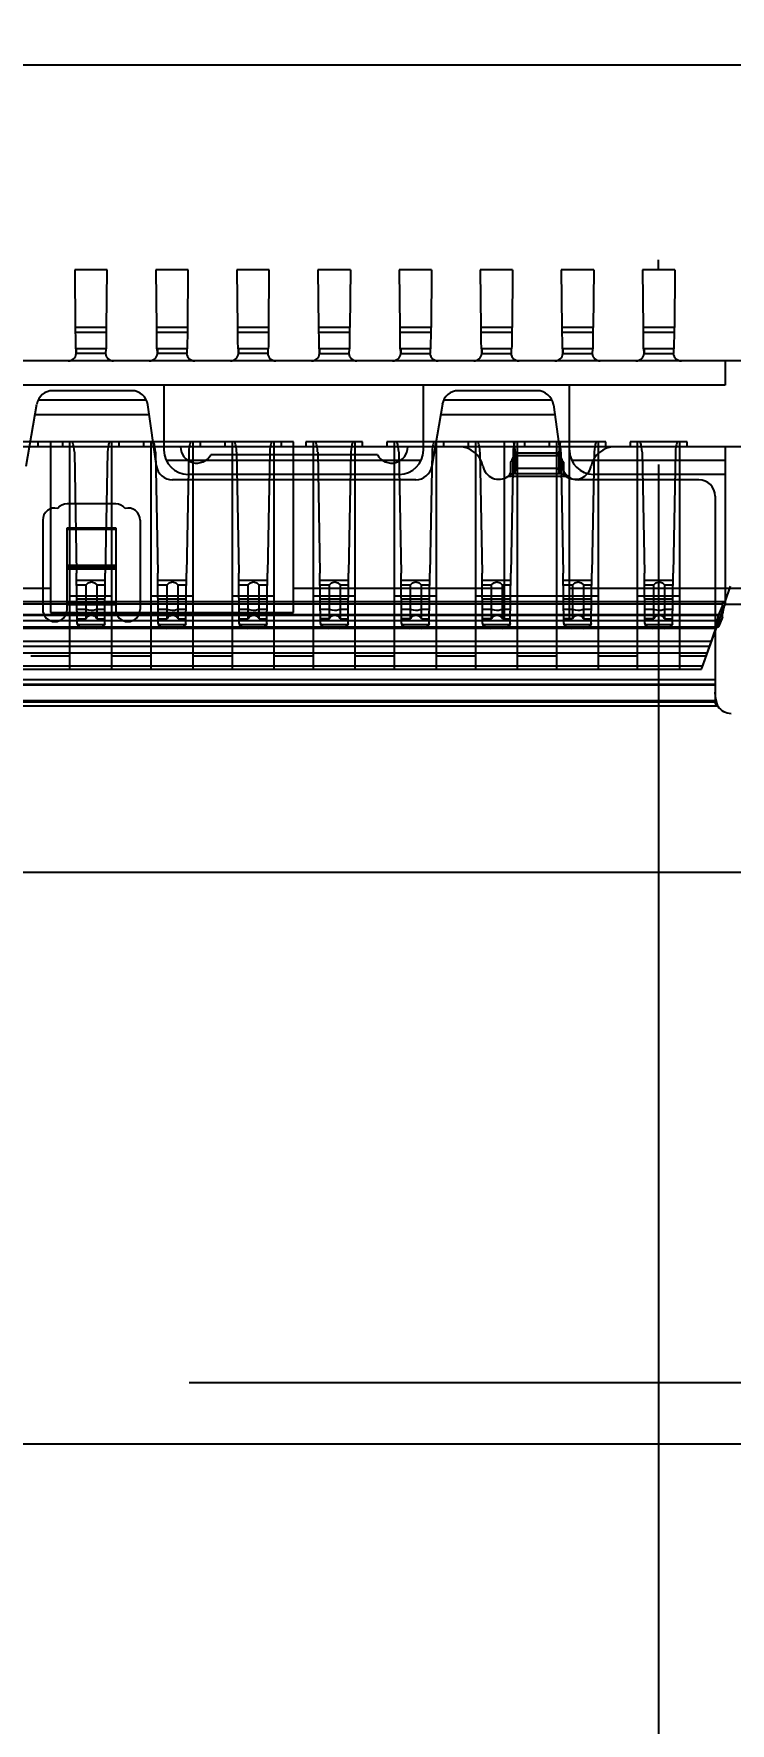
# Model space of a CAD drawing. Header units: millimetres. Extents: x 0 to 841, y 0 to 594.
# Drawn here: x 688.49 to 692.78, y 256.38 to 266.79 of the extents above; entities that cross this region are included whole.
import ezdxf
from ezdxf.enums import TextEntityAlignment as Align

# ---------------------------------------------------------------- set-up
doc = ezdxf.new("R2010")
doc.units = ezdxf.units.MM
doc.header["$LTSCALE"] = 46.255
doc.linetypes.add('DASHED', pattern=[0.2, 0.1, -0.1])
doc.layers.get('0').update_dxf_attribs({"linetype": 'CONTINUOUS'})
doc.layers.add('8_QUILTS', color=7, linetype='CONTINUOUS')
doc.styles.get("Standard").update_dxf_attribs({"font": 'txt', "width": 0.8})
doc.dimstyles.new('DIMSTYLE_1', dxfattribs={"dimtxt": 2.5, "dimasz": 3, "dimexe": 1.5, "dimexo": 1.2, "dimtad": 1, "dimdsep": 46, "dimtxsty": 'STANDARD', "dimblk": '_FILLED', "dimblk1": '_FILLED', "dimblk2": '_FILLED', "dimcen": 0.09, "dimazin": 2, "dimtp": 0.01, "dimtm": 0.01, "dimtfac": 1, "dimtofl": 0, "dimtmove": 0, "dimatfit": 3, "dimldrblk": '_FILLED', "dimfxl": 1, "dimtolj": 1, "dimarcsym": 0})
doc.dimstyles.new('DIMSTYLE_2', dxfattribs={"dimtxt": 2.5, "dimasz": 3, "dimexe": 1.5, "dimexo": 1.2, "dimtad": 1, "dimdsep": 46, "dimtxsty": 'STANDARD', "dimblk": '_FILLED', "dimblk1": '_FILLED', "dimblk2": '_FILLED', "dimcen": 0.09, "dimazin": 2, "dimtol": 1, "dimtp": 1, "dimtm": 1, "dimtfac": 1, "dimtofl": 0, "dimtmove": 0, "dimatfit": 3, "dimldrblk": '_FILLED', "dimfxl": 1, "dimtolj": 1, "dimarcsym": 0})

# ---------------------------------------------------------------- blocks, each defined once
blk = doc.blocks.new('_FILLED')
at = {"color": 0, "linetype": 'BYBLOCK'}
blk.add_solid([(0, 0), (-1, 0.1667), (-1, -0.1667)], dxfattribs=at)
blk = doc.blocks.new('*D0')
at = {"color": 7, "linetype": 'CONTINUOUS'}
for p, q in [((692.338, 264.14), (692.338, 237.283)), ((637.912, 256.903), (637.912, 237.283)), ((637.912, 238.783), (665.125, 238.783)), ((692.338, 238.783), (665.125, 238.783))]:
    blk.add_line(p, q, dxfattribs=at)
at = {"color": 7, "linetype": 'CONTINUOUS', "xscale": 3, "yscale": 3, "zscale": 3, "rotation": 180}
blk.add_blockref('_FILLED', (637.912, 238.783), dxfattribs=at)
at = {"color": 7, "linetype": 'CONTINUOUS', "xscale": 3, "yscale": 3, "zscale": 3}
blk.add_blockref('_FILLED', (692.338, 238.783), dxfattribs=at)
at = {"color": 7, "linetype": 'CONTINUOUS', "insert": (665.125, 241.908), "char_height": 2.5, "width": 14, "attachment_point": 2, "line_spacing_factor": 0.9}
blk.add_mtext('(54.43)', dxfattribs=at)
blk = doc.blocks.new('*D1')
at = {"color": 7, "linetype": 'CONTINUOUS'}
for p, q in [((782.878, 268.278), (782.878, 237.283)), ((692.338, 264.14), (692.338, 237.283)), ((692.338, 238.783), (737.608, 238.783)), ((782.878, 238.783), (737.608, 238.783))]:
    blk.add_line(p, q, dxfattribs=at)
at = {"color": 7, "linetype": 'CONTINUOUS', "xscale": 3, "yscale": 3, "zscale": 3, "rotation": 180}
blk.add_blockref('_FILLED', (692.338, 238.783), dxfattribs=at)
at = {"color": 7, "linetype": 'CONTINUOUS', "xscale": 3, "yscale": 3, "zscale": 3}
blk.add_blockref('_FILLED', (782.878, 238.783), dxfattribs=at)
at = {"color": 7, "linetype": 'CONTINUOUS', "width": 0.8}
for s, p in [('90.54', (735.665, 239.408)), ('1', (743.551, 239.408))]:
    blk.add_text(s, height=2.5, dxfattribs=at).set_placement(p, align=Align.CENTER)
blk = doc.blocks.new('*D31')
at = {"color": 7, "linetype": 'CONTINUOUS'}
for p, q in [((792.156, 269.478), (792.156, 274.478)), ((792.156, 274.478), (792.156, 266.178)), ((784.078, 269.478), (793.656, 269.478)), ((792.156, 248.563), (792.156, 266.178)), ((693.803, 262.878), (793.656, 262.878)), ((792.156, 262.878), (792.156, 248.563))]:
    blk.add_line(p, q, dxfattribs=at)
at = {"color": 7, "linetype": 'CONTINUOUS', "xscale": 3, "yscale": 3, "zscale": 3}
for p, rotation in [((792.156, 269.478), 270), ((792.156, 262.878), 90)]:
    blk.add_blockref('_FILLED', p, dxfattribs=dict(at, rotation=rotation))
at = {"color": 7, "linetype": 'CONTINUOUS', "width": 0.8}
for s, p in [('1', (791.531, 258.45)), ('6.6', (791.531, 254.563))]:
    blk.add_text(s, height=2.5, rotation=90, dxfattribs=at).set_placement(p, align=Align.RIGHT)

msp = doc.modelspace()

# ---------------------------------------------------------------- linework, layer by layer
at = {"color": 7, "linetype": 'CONTINUOUS'}
for p, q in [((668.038, 266.603), (697.138, 266.603)), ((692.338, 265.34), (692.338, 265.4)), ((522.928, 258.103), (752.878, 258.103))]:
    msp.add_line(p, q, dxfattribs=at)
at = {"color": 7, "linetype": 'DASHED'}
msp.add_line((522.926, 258.48), (752.876, 258.48), dxfattribs=at)
at = {"layer": '8_QUILTS', "color": 7, "linetype": 'CONTINUOUS'}
for p, q in [((688.938, 265.34), (688.738, 265.34)), ((688.738, 265.34), (688.742, 264.983)), ((688.935, 264.983), (688.938, 265.34)), ((689.438, 265.34), (689.238, 265.34)), ((689.238, 265.34), (689.242, 264.983)), ((689.435, 264.983), (689.438, 265.34)), ((689.938, 265.34), (689.738, 265.34)), ((689.738, 265.34), (689.742, 264.983)), ((689.935, 264.983), (689.938, 265.34)), ((690.438, 265.34), (690.238, 265.34)), ((690.238, 265.34), (690.242, 264.983)), ((690.438, 265.34), (690.435, 264.983)), ((690.938, 265.34), (690.738, 265.34)), ((690.738, 265.34), (690.742, 264.983)), ((690.938, 265.34), (690.935, 264.983)), ((691.438, 265.34), (691.238, 265.34)), ((691.238, 265.34), (691.242, 264.983)), ((691.438, 265.34), (691.435, 264.983)), ((691.938, 265.34), (691.738, 265.34)), ((691.738, 265.34), (691.742, 264.983)), ((691.938, 265.34), (691.935, 264.983)), ((692.438, 265.34), (692.238, 265.34)), ((692.238, 265.34), (692.242, 264.983)), ((692.438, 265.34), (692.435, 264.983)), ((688.935, 264.983), (688.742, 264.983)), ((688.935, 264.953), (688.742, 264.953)), ((689.435, 264.983), (689.242, 264.983)), ((689.435, 264.953), (689.242, 264.953)), ((689.935, 264.983), (689.742, 264.983)), ((689.935, 264.953), (689.742, 264.953)), ((690.435, 264.983), (690.242, 264.983)), ((690.435, 264.953), (690.242, 264.953)), ((690.935, 264.983), (690.742, 264.983)), ((690.935, 264.953), (690.742, 264.953)), ((691.435, 264.983), (691.242, 264.983)), ((691.435, 264.953), (691.242, 264.953)), ((691.935, 264.983), (691.742, 264.983)), ((691.935, 264.953), (691.742, 264.953)), ((692.435, 264.983), (692.242, 264.983)), ((692.435, 264.953), (692.242, 264.953)), ((688.934, 264.853), (688.743, 264.853)), ((688.748, 264.824), (688.748, 264.826)), ((688.928, 264.824), (688.748, 264.823)), ((689.434, 264.853), (689.243, 264.853)), ((689.248, 264.824), (689.248, 264.826)), ((689.428, 264.824), (689.248, 264.823)), ((689.934, 264.853), (689.743, 264.853)), ((689.748, 264.824), (689.748, 264.826)), ((689.928, 264.824), (689.748, 264.823)), ((690.434, 264.853), (690.243, 264.853)), ((690.248, 264.824), (690.248, 264.826)), ((690.248, 264.823), (690.428, 264.824)), ((690.934, 264.853), (690.743, 264.853)), ((690.748, 264.824), (690.748, 264.826)), ((690.748, 264.823), (690.928, 264.824)), ((691.434, 264.853), (691.243, 264.853)), ((691.248, 264.824), (691.248, 264.826)), ((691.248, 264.823), (691.428, 264.824)), ((691.934, 264.853), (691.743, 264.853)), ((691.748, 264.824), (691.748, 264.826)), ((691.748, 264.823), (691.928, 264.824)), ((692.434, 264.853), (692.243, 264.853)), ((692.248, 264.824), (692.248, 264.826)), ((692.248, 264.823), (692.428, 264.824)), ((693.758, 264.778), (671.418, 264.778)), ((692.748, 264.778), (692.748, 264.628)), ((692.748, 264.628), (672.428, 264.628)), ((689.288, 264.628), (689.288, 264.228)), ((690.888, 264.228), (690.888, 264.628)), ((691.788, 263.178), (691.788, 264.628)), ((688.439, 264.128), (688.505, 264.511)), ((689.181, 264.535), (688.512, 264.535)), ((689.09, 264.594), (688.603, 264.594)), ((689.242, 264.131), (689.189, 264.508)), ((691.005, 264.511), (690.939, 264.128)), ((691.681, 264.535), (691.012, 264.535)), ((691.59, 264.594), (691.103, 264.594)), ((691.689, 264.508), (691.742, 264.131)), ((689.198, 264.445), (688.494, 264.445)), ((691.698, 264.445), (690.994, 264.445)), ((694.088, 264.248), (671.088, 264.248)), ((690.088, 264.278), (688.163, 264.278)), ((688.513, 264.248), (688.513, 264.278)), ((688.588, 264.278), (688.588, 263.228)), ((688.663, 264.278), (688.663, 264.248)), ((688.708, 262.878), (688.708, 264.278)), ((688.736, 264.216), (688.75, 263.469)), ((688.941, 264.216), (688.927, 263.469)), ((688.968, 262.878), (688.968, 264.278)), ((689.013, 264.248), (689.013, 264.278)), ((689.163, 264.278), (689.163, 264.248)), ((689.208, 264.278), (689.208, 262.878)), ((689.236, 264.216), (689.25, 263.469)), ((689.441, 264.216), (689.427, 263.469)), ((689.468, 262.878), (689.468, 264.278)), ((689.513, 264.248), (689.513, 264.278)), ((690.604, 264.198), (689.577, 264.198)), ((689.663, 264.278), (689.663, 264.248)), ((689.708, 264.278), (689.708, 262.878)), ((689.736, 264.216), (689.75, 263.469)), ((689.941, 264.216), (689.927, 263.469)), ((689.968, 262.878), (689.968, 264.278)), ((690.013, 264.248), (690.013, 264.278)), ((690.088, 263.228), (690.088, 264.278)), ((690.513, 264.278), (690.163, 264.278)), ((690.163, 264.278), (690.163, 264.248)), ((690.208, 264.278), (690.208, 262.878)), ((690.236, 264.216), (690.25, 263.469)), ((690.441, 264.216), (690.427, 263.469)), ((690.468, 262.878), (690.468, 264.278)), ((690.513, 264.248), (690.513, 264.278)), ((692.013, 264.278), (690.663, 264.278)), ((690.663, 264.278), (690.663, 264.248)), ((690.708, 264.278), (690.708, 262.878)), ((690.736, 264.216), (690.75, 263.469)), ((690.941, 264.216), (690.927, 263.469)), ((690.968, 262.878), (690.968, 264.278)), ((691.013, 264.248), (691.013, 264.278)), ((691.163, 264.278), (691.163, 264.248)), ((691.208, 264.278), (691.208, 262.878)), ((691.236, 264.216), (691.25, 263.469)), ((691.388, 263.178), (691.388, 264.278)), ((691.441, 264.216), (691.427, 263.469)), ((691.453, 264.212), (691.446, 264.278)), ((691.446, 264.278), (691.453, 264.212)), ((691.449, 264.194), (691.728, 264.194)), ((691.449, 264.083), (691.449, 264.194)), ((691.452, 264.213), (691.453, 264.211)), ((691.453, 264.212), (691.723, 264.212)), ((691.453, 264.206), (691.453, 264.212)), ((691.453, 264.212), (691.453, 264.198)), ((691.453, 264.208), (691.453, 264.206)), ((691.453, 264.206), (691.453, 264.194)), ((691.453, 264.198), (691.453, 264.111)), ((691.468, 262.878), (691.468, 264.278)), ((691.513, 264.248), (691.513, 264.278)), ((691.663, 264.278), (691.663, 264.248)), ((691.708, 264.278), (691.708, 262.878)), ((691.73, 264.278), (691.723, 264.212)), ((691.723, 264.212), (691.723, 264.198)), ((691.723, 264.206), (691.724, 264.208)), ((691.723, 264.194), (691.723, 264.206)), ((691.723, 264.198), (691.723, 264.111)), ((691.724, 264.212), (691.73, 264.278)), ((691.724, 264.211), (691.724, 264.213)), ((691.728, 264.194), (691.728, 264.083)), ((691.736, 264.216), (691.75, 263.469)), ((691.941, 264.216), (691.927, 263.469)), ((691.968, 262.878), (691.968, 264.278)), ((692.013, 264.248), (692.013, 264.278)), ((692.513, 264.278), (692.163, 264.278)), ((692.163, 264.278), (692.163, 264.248)), ((692.208, 262.878), (692.208, 264.278)), ((692.236, 264.216), (692.25, 263.469)), ((692.441, 264.216), (692.427, 263.469)), ((692.468, 262.878), (692.468, 264.278)), ((692.513, 264.248), (692.513, 264.278)), ((692.748, 264.248), (692.748, 263.278)), ((689.302, 264.165), (690.874, 264.165)), ((691.425, 264.153), (691.425, 264.068)), ((691.449, 264.083), (691.728, 264.083)), ((691.723, 264.115), (691.453, 264.115)), ((691.751, 264.153), (691.751, 264.068)), ((691.802, 264.165), (692.748, 264.165)), ((690.841, 264.045), (689.341, 264.045)), ((690.738, 264.078), (689.438, 264.078)), ((691.768, 264.065), (691.408, 264.065)), ((692.586, 264.045), (691.841, 264.045)), ((692.748, 264.078), (691.938, 264.078)), ((688.991, 263.896), (688.691, 263.896)), ((692.686, 263.945), (692.686, 262.667)), ((688.541, 263.796), (688.541, 263.246)), ((689.141, 263.796), (689.141, 263.246)), ((688.691, 263.749), (688.991, 263.749)), ((688.691, 263.246), (688.691, 263.749)), ((688.691, 263.74), (688.991, 263.74)), ((688.991, 263.749), (688.991, 263.246)), ((688.691, 263.519), (688.991, 263.519)), ((688.991, 263.511), (688.691, 263.511)), ((688.691, 263.504), (688.991, 263.504)), ((688.991, 263.495), (688.691, 263.495)), ((688.753, 263.16), (688.75, 263.469)), ((688.923, 263.16), (688.927, 263.469)), ((689.253, 263.16), (689.25, 263.469)), ((689.423, 263.16), (689.427, 263.469)), ((689.753, 263.16), (689.75, 263.469)), ((689.923, 263.16), (689.927, 263.469)), ((690.253, 263.16), (690.25, 263.469)), ((690.423, 263.16), (690.427, 263.469)), ((690.753, 263.16), (690.75, 263.469)), ((690.923, 263.16), (690.927, 263.469)), ((691.253, 263.16), (691.25, 263.469)), ((691.423, 263.16), (691.427, 263.469)), ((691.753, 263.16), (691.75, 263.469)), ((691.923, 263.16), (691.927, 263.469)), ((692.253, 263.16), (692.25, 263.469)), ((692.423, 263.16), (692.427, 263.469)), ((687.288, 263.378), (688.588, 263.378)), ((688.75, 263.427), (688.926, 263.427)), ((688.806, 263.395), (688.75, 263.395)), ((688.806, 263.395), (688.806, 263.187)), ((688.926, 263.395), (688.876, 263.395)), ((688.876, 263.187), (688.876, 263.395)), ((689.25, 263.427), (689.426, 263.427)), ((689.306, 263.395), (689.25, 263.395)), ((689.306, 263.395), (689.306, 263.187)), ((689.426, 263.395), (689.376, 263.395)), ((689.376, 263.187), (689.376, 263.395)), ((689.75, 263.427), (689.926, 263.427)), ((689.806, 263.395), (689.75, 263.395)), ((689.806, 263.395), (689.806, 263.187)), ((689.926, 263.395), (689.876, 263.395)), ((689.876, 263.187), (689.876, 263.395)), ((690.088, 263.378), (691.388, 263.378)), ((690.25, 263.427), (690.426, 263.427)), ((690.306, 263.395), (690.25, 263.395)), ((690.306, 263.395), (690.306, 263.187)), ((690.426, 263.395), (690.376, 263.395)), ((690.376, 263.187), (690.376, 263.395)), ((690.75, 263.427), (690.926, 263.427)), ((690.806, 263.395), (690.75, 263.395)), ((690.806, 263.395), (690.806, 263.187)), ((690.926, 263.395), (690.876, 263.395)), ((690.876, 263.187), (690.876, 263.395)), ((691.25, 263.427), (691.426, 263.427)), ((691.306, 263.395), (691.25, 263.395)), ((691.306, 263.395), (691.306, 263.187)), ((691.426, 263.395), (691.376, 263.395)), ((691.376, 263.187), (691.376, 263.395)), ((691.75, 263.427), (691.926, 263.427)), ((691.806, 263.395), (691.75, 263.395)), ((691.788, 263.378), (693.918, 263.378)), ((691.806, 263.395), (691.806, 263.187)), ((691.926, 263.395), (691.876, 263.395)), ((691.876, 263.187), (691.876, 263.395)), ((692.25, 263.427), (692.426, 263.427)), ((692.306, 263.395), (692.25, 263.395)), ((692.306, 263.395), (692.306, 263.187)), ((692.426, 263.395), (692.376, 263.395)), ((692.376, 263.187), (692.376, 263.395)), ((692.779, 263.389), (692.746, 263.292)), ((692.746, 263.292), (672.436, 263.292)), ((672.451, 263.281), (692.731, 263.281)), ((688.991, 263.287), (688.691, 263.287)), ((688.691, 263.277), (688.991, 263.277)), ((688.691, 263.276), (688.991, 263.276)), ((688.968, 263.328), (688.708, 263.328)), ((688.925, 263.31), (688.751, 263.31)), ((689.468, 263.328), (689.208, 263.328)), ((689.425, 263.31), (689.251, 263.31)), ((689.968, 263.328), (689.708, 263.328)), ((689.925, 263.31), (689.751, 263.31)), ((690.468, 263.328), (690.208, 263.328)), ((690.425, 263.31), (690.251, 263.31)), ((690.968, 263.328), (690.708, 263.328)), ((690.925, 263.31), (690.751, 263.31)), ((691.968, 263.328), (691.208, 263.328)), ((691.425, 263.31), (691.251, 263.31)), ((691.925, 263.31), (691.751, 263.31)), ((692.468, 263.328), (692.208, 263.328)), ((692.425, 263.31), (692.251, 263.31)), ((692.603, 262.878), (692.748, 263.278)), ((692.706, 263.208), (692.731, 263.267)), ((692.731, 263.267), (692.731, 263.281)), ((692.731, 263.198), (692.731, 263.281)), ((692.748, 263.278), (693.938, 263.278)), ((692.731, 263.212), (672.451, 263.212)), ((692.706, 263.208), (672.475, 263.208)), ((686.888, 263.178), (692.712, 263.178)), ((688.588, 263.228), (690.088, 263.228)), ((688.752, 263.247), (688.806, 263.247)), ((688.753, 263.187), (688.806, 263.187)), ((688.754, 263.154), (688.922, 263.154)), ((688.876, 263.247), (688.924, 263.247)), ((688.876, 263.187), (688.924, 263.187)), ((689.252, 263.247), (689.306, 263.247)), ((689.253, 263.187), (689.306, 263.187)), ((689.254, 263.154), (689.422, 263.154)), ((689.376, 263.247), (689.424, 263.247)), ((689.376, 263.187), (689.424, 263.187)), ((689.752, 263.247), (689.806, 263.247)), ((689.753, 263.187), (689.806, 263.187)), ((689.754, 263.154), (689.922, 263.154)), ((689.876, 263.247), (689.924, 263.247)), ((689.876, 263.187), (689.924, 263.187)), ((690.252, 263.247), (690.306, 263.247)), ((690.306, 263.187), (690.253, 263.187)), ((690.254, 263.154), (690.422, 263.154)), ((690.376, 263.247), (690.424, 263.247)), ((690.376, 263.187), (690.424, 263.187)), ((690.752, 263.247), (690.806, 263.247)), ((690.806, 263.187), (690.753, 263.187)), ((690.754, 263.154), (690.922, 263.154)), ((690.876, 263.247), (690.924, 263.247)), ((690.876, 263.187), (690.924, 263.187)), ((691.252, 263.247), (691.306, 263.247)), ((691.306, 263.187), (691.253, 263.187)), ((691.254, 263.154), (691.422, 263.154)), ((691.376, 263.247), (691.424, 263.247)), ((691.376, 263.187), (691.424, 263.187)), ((691.752, 263.247), (691.806, 263.247)), ((691.806, 263.187), (691.753, 263.187)), ((691.754, 263.154), (691.922, 263.154)), ((691.876, 263.247), (691.924, 263.247)), ((691.876, 263.187), (691.924, 263.187)), ((692.252, 263.247), (692.306, 263.247)), ((692.306, 263.187), (692.253, 263.187)), ((692.254, 263.154), (692.422, 263.154)), ((692.376, 263.247), (692.424, 263.247)), ((692.376, 263.187), (692.424, 263.187)), ((692.706, 263.139), (692.706, 263.208)), ((692.731, 263.198), (692.706, 263.139)), ((672.475, 263.139), (692.706, 263.139)), ((692.69, 263.128), (672.492, 263.128)), ((672.511, 263.05), (692.665, 263.05)), ((688.873, 263.129), (688.803, 263.129)), ((688.896, 263.133), (688.893, 263.132)), ((689.373, 263.129), (689.303, 263.129)), ((689.396, 263.133), (689.393, 263.132)), ((689.873, 263.129), (689.803, 263.129)), ((689.896, 263.133), (689.893, 263.132)), ((690.373, 263.129), (690.303, 263.129)), ((690.396, 263.133), (690.393, 263.132)), ((690.873, 263.129), (690.803, 263.129)), ((690.896, 263.133), (690.893, 263.132)), ((691.373, 263.129), (691.303, 263.129)), ((691.396, 263.133), (691.393, 263.132)), ((691.873, 263.129), (691.803, 263.129)), ((691.896, 263.133), (691.893, 263.132)), ((692.373, 263.129), (692.303, 263.129)), ((692.396, 263.133), (692.393, 263.132)), ((692.611, 262.898), (692.69, 263.128)), ((692.652, 263.018), (672.53, 263.018)), ((672.537, 262.978), (692.639, 262.978)), ((688.708, 262.958), (688.468, 262.958)), ((689.208, 262.958), (688.968, 262.958)), ((689.708, 262.958), (689.468, 262.958)), ((690.208, 262.958), (689.968, 262.958)), ((690.708, 262.958), (690.468, 262.958)), ((691.208, 262.958), (690.968, 262.958)), ((691.708, 262.958), (691.468, 262.958)), ((692.208, 262.958), (691.968, 262.958)), ((692.632, 262.958), (692.468, 262.958)), ((672.571, 262.898), (692.611, 262.898)), ((672.574, 262.878), (692.603, 262.878)), ((692.686, 262.812), (672.496, 262.812)), ((672.496, 262.786), (692.686, 262.786)), ((692.686, 262.78), (672.496, 262.78)), ((692.702, 262.65), (672.48, 262.65)), ((692.686, 262.682), (672.496, 262.682)), ((672.496, 262.676), (692.686, 262.676)), ((694.051, 261.625), (671.131, 261.625))]:
    msp.add_line(p, q, dxfattribs=at)
for points in [[(688.747, 264.853), (688.748, 264.849), (688.748, 264.838), (688.748, 264.823)], [(689.247, 264.853), (689.248, 264.849), (689.248, 264.838), (689.248, 264.823)], [(689.747, 264.853), (689.748, 264.849), (689.748, 264.838), (689.748, 264.823)], [(690.247, 264.853), (690.248, 264.849), (690.248, 264.838), (690.248, 264.823)], [(690.747, 264.853), (690.748, 264.849), (690.748, 264.838), (690.748, 264.823)], [(691.247, 264.853), (691.248, 264.849), (691.248, 264.838), (691.248, 264.823)], [(691.747, 264.853), (691.748, 264.849), (691.748, 264.838), (691.748, 264.823)], [(692.247, 264.853), (692.248, 264.849), (692.248, 264.838), (692.248, 264.823)], [(691.425, 264.153), (691.435, 264.169), (691.442, 264.183), (691.449, 264.194)], [(691.449, 264.194), (691.451, 264.195), (691.453, 264.197), (691.453, 264.198)], [(691.723, 264.206), (691.723, 264.207), (691.723, 264.209), (691.723, 264.212)], [(691.723, 264.198), (691.724, 264.197), (691.725, 264.195), (691.728, 264.194)], [(691.728, 264.194), (691.734, 264.183), (691.742, 264.169), (691.751, 264.153)], [(691.408, 264.065), (691.414, 264.072), (691.42, 264.08), (691.425, 264.088)], [(691.449, 264.083), (691.441, 264.081), (691.433, 264.079), (691.425, 264.077)], [(691.453, 264.111), (691.453, 264.1), (691.451, 264.091), (691.449, 264.083)], [(691.728, 264.083), (691.725, 264.091), (691.724, 264.1), (691.723, 264.111)], [(691.751, 264.077), (691.743, 264.079), (691.735, 264.081), (691.728, 264.083)], [(691.751, 264.088), (691.757, 264.08), (691.762, 264.072), (691.768, 264.065)], [(691.425, 264.068), (691.419, 264.067), (691.414, 264.066), (691.408, 264.065)], [(691.768, 264.065), (691.762, 264.066), (691.757, 264.067), (691.751, 264.068)], [(688.806, 263.395), (688.821, 263.41), (688.841, 263.415), (688.861, 263.41), (688.876, 263.395)], [(689.306, 263.395), (689.321, 263.41), (689.341, 263.415), (689.361, 263.41), (689.376, 263.395)], [(689.806, 263.395), (689.821, 263.41), (689.841, 263.415), (689.861, 263.41), (689.876, 263.395)], [(690.306, 263.395), (690.321, 263.41), (690.341, 263.415), (690.361, 263.41), (690.376, 263.395)], [(690.806, 263.395), (690.821, 263.41), (690.841, 263.415), (690.861, 263.41), (690.876, 263.395)], [(691.306, 263.395), (691.321, 263.41), (691.341, 263.415), (691.361, 263.41), (691.376, 263.395)], [(691.806, 263.395), (691.821, 263.41), (691.841, 263.415), (691.861, 263.41), (691.876, 263.395)], [(692.306, 263.395), (692.321, 263.41), (692.341, 263.415), (692.361, 263.41), (692.376, 263.395)], [(692.746, 263.292), (692.741, 263.289), (692.736, 263.285), (692.73, 263.282)], [(692.746, 263.292), (692.741, 263.267), (692.736, 263.242), (692.731, 263.219)], [(688.753, 263.16), (688.757, 263.148), (688.768, 263.138), (688.77, 263.137)], [(688.753, 263.16), (688.753, 263.158), (688.754, 263.156), (688.754, 263.154)], [(688.803, 263.129), (688.786, 263.131), (688.772, 263.136), (688.761, 263.143), (688.754, 263.154)], [(688.754, 263.154), (688.757, 263.148), (688.763, 263.142), (688.77, 263.137)], [(688.839, 263.24), (688.826, 263.241), (688.815, 263.243), (688.806, 263.247)], [(688.806, 263.187), (688.81, 263.193), (688.814, 263.199), (688.819, 263.203), (688.824, 263.207), (688.83, 263.209), (688.836, 263.211), (688.842, 263.211), (688.848, 263.211), (688.853, 263.209), (688.859, 263.206), (688.864, 263.203), (688.868, 263.198), (688.873, 263.193), (688.876, 263.187)], [(688.876, 263.247), (688.866, 263.243), (688.853, 263.24), (688.839, 263.24)], [(688.922, 263.154), (688.913, 263.141), (688.895, 263.132), (688.873, 263.129)], [(688.923, 263.16), (688.92, 263.148), (688.909, 263.139), (688.907, 263.137)], [(688.907, 263.137), (688.914, 263.142), (688.919, 263.148), (688.922, 263.154)], [(688.922, 263.154), (688.923, 263.156), (688.923, 263.158), (688.923, 263.16)], [(689.253, 263.16), (689.257, 263.148), (689.268, 263.138), (689.27, 263.137)], [(689.253, 263.16), (689.253, 263.158), (689.254, 263.156), (689.254, 263.154)], [(689.303, 263.129), (689.286, 263.131), (689.272, 263.136), (689.261, 263.143), (689.254, 263.154)], [(689.254, 263.154), (689.257, 263.148), (689.263, 263.142), (689.27, 263.137)], [(689.339, 263.24), (689.326, 263.241), (689.315, 263.243), (689.306, 263.247)], [(689.306, 263.187), (689.31, 263.193), (689.314, 263.199), (689.319, 263.203), (689.324, 263.207), (689.33, 263.209), (689.336, 263.211), (689.342, 263.211), (689.348, 263.211), (689.353, 263.209), (689.359, 263.206), (689.364, 263.203), (689.368, 263.198), (689.373, 263.193), (689.376, 263.187)], [(689.376, 263.247), (689.366, 263.243), (689.353, 263.24), (689.339, 263.24)], [(689.422, 263.154), (689.413, 263.141), (689.395, 263.132), (689.373, 263.129)], [(689.423, 263.16), (689.42, 263.148), (689.409, 263.139), (689.407, 263.137)], [(689.407, 263.137), (689.414, 263.142), (689.419, 263.148), (689.422, 263.154)], [(689.422, 263.154), (689.423, 263.156), (689.423, 263.158), (689.423, 263.16)], [(689.753, 263.16), (689.757, 263.148), (689.768, 263.138), (689.77, 263.137)], [(689.753, 263.16), (689.753, 263.158), (689.754, 263.156), (689.754, 263.154)], [(689.803, 263.129), (689.786, 263.131), (689.772, 263.136), (689.761, 263.143), (689.754, 263.154)], [(689.754, 263.154), (689.757, 263.148), (689.763, 263.142), (689.77, 263.137)], [(689.839, 263.24), (689.826, 263.241), (689.815, 263.243), (689.806, 263.247)], [(689.806, 263.187), (689.81, 263.193), (689.814, 263.199), (689.819, 263.203), (689.824, 263.207), (689.83, 263.209), (689.836, 263.211), (689.842, 263.211), (689.848, 263.211), (689.853, 263.209), (689.859, 263.206), (689.864, 263.203), (689.868, 263.198), (689.873, 263.193), (689.876, 263.187)], [(689.876, 263.247), (689.866, 263.243), (689.853, 263.24), (689.839, 263.24)], [(689.922, 263.154), (689.913, 263.141), (689.895, 263.132), (689.873, 263.129)], [(689.923, 263.16), (689.92, 263.148), (689.909, 263.139), (689.907, 263.137)], [(689.907, 263.137), (689.914, 263.142), (689.919, 263.148), (689.922, 263.154)], [(689.922, 263.154), (689.923, 263.156), (689.923, 263.158), (689.923, 263.16)], [(690.253, 263.16), (690.257, 263.148), (690.268, 263.138), (690.27, 263.137)], [(690.253, 263.16), (690.253, 263.158), (690.254, 263.156), (690.254, 263.154)], [(690.303, 263.129), (690.286, 263.131), (690.272, 263.136), (690.261, 263.143), (690.254, 263.154)], [(690.254, 263.154), (690.257, 263.148), (690.263, 263.142), (690.27, 263.137)], [(690.339, 263.24), (690.326, 263.241), (690.315, 263.243), (690.306, 263.247)], [(690.306, 263.187), (690.31, 263.193), (690.314, 263.199), (690.319, 263.203), (690.324, 263.207), (690.33, 263.209), (690.336, 263.211), (690.342, 263.211), (690.348, 263.211), (690.353, 263.209), (690.359, 263.206), (690.364, 263.203), (690.368, 263.198), (690.373, 263.193), (690.376, 263.187)], [(690.376, 263.247), (690.366, 263.243), (690.353, 263.24), (690.339, 263.24)], [(690.422, 263.154), (690.413, 263.141), (690.395, 263.132), (690.373, 263.129)], [(690.423, 263.16), (690.42, 263.148), (690.409, 263.139), (690.407, 263.137)], [(690.407, 263.137), (690.414, 263.142), (690.419, 263.148), (690.422, 263.154)], [(690.422, 263.154), (690.423, 263.156), (690.423, 263.158), (690.423, 263.16)], [(690.753, 263.16), (690.757, 263.148), (690.768, 263.138), (690.77, 263.137)], [(690.753, 263.16), (690.753, 263.158), (690.754, 263.156), (690.754, 263.154)], [(690.803, 263.129), (690.786, 263.131), (690.772, 263.136), (690.761, 263.143), (690.754, 263.154)], [(690.754, 263.154), (690.757, 263.148), (690.763, 263.142), (690.77, 263.137)], [(690.839, 263.24), (690.826, 263.241), (690.815, 263.243), (690.806, 263.247)], [(690.806, 263.187), (690.81, 263.193), (690.814, 263.199), (690.819, 263.203), (690.824, 263.207), (690.83, 263.209), (690.836, 263.211), (690.842, 263.211), (690.848, 263.211), (690.853, 263.209), (690.859, 263.206), (690.864, 263.203), (690.868, 263.198), (690.873, 263.193), (690.876, 263.187)], [(690.876, 263.247), (690.866, 263.243), (690.853, 263.24), (690.839, 263.24)], [(690.922, 263.154), (690.913, 263.141), (690.895, 263.132), (690.873, 263.129)], [(690.923, 263.16), (690.92, 263.148), (690.909, 263.139), (690.907, 263.137)], [(690.907, 263.137), (690.914, 263.142), (690.919, 263.148), (690.922, 263.154)], [(690.922, 263.154), (690.923, 263.156), (690.923, 263.158), (690.923, 263.16)], [(691.253, 263.16), (691.257, 263.148), (691.268, 263.138), (691.27, 263.137)], [(691.253, 263.16), (691.253, 263.158), (691.254, 263.156), (691.254, 263.154)], [(691.303, 263.129), (691.286, 263.131), (691.272, 263.136), (691.261, 263.143), (691.254, 263.154)], [(691.254, 263.154), (691.257, 263.148), (691.263, 263.142), (691.27, 263.137)], [(691.339, 263.24), (691.326, 263.241), (691.315, 263.243), (691.306, 263.247)], [(691.306, 263.187), (691.31, 263.193), (691.314, 263.199), (691.319, 263.203), (691.324, 263.207), (691.33, 263.209), (691.336, 263.211), (691.342, 263.211), (691.348, 263.211), (691.353, 263.209), (691.359, 263.206), (691.364, 263.203), (691.368, 263.198), (691.373, 263.193), (691.376, 263.187)], [(691.376, 263.247), (691.366, 263.243), (691.353, 263.24), (691.339, 263.24)], [(691.422, 263.154), (691.413, 263.141), (691.395, 263.132), (691.373, 263.129)], [(691.423, 263.16), (691.42, 263.148), (691.409, 263.139), (691.407, 263.137)], [(691.407, 263.137), (691.414, 263.142), (691.419, 263.148), (691.422, 263.154)], [(691.422, 263.154), (691.423, 263.156), (691.423, 263.158), (691.423, 263.16)], [(691.753, 263.16), (691.757, 263.148), (691.768, 263.138), (691.77, 263.137)], [(691.753, 263.16), (691.753, 263.158), (691.754, 263.156), (691.754, 263.154)], [(691.803, 263.129), (691.786, 263.131), (691.772, 263.136), (691.761, 263.143), (691.754, 263.154)], [(691.754, 263.154), (691.757, 263.148), (691.763, 263.142), (691.77, 263.137)], [(691.839, 263.24), (691.826, 263.241), (691.815, 263.243), (691.806, 263.247)], [(691.806, 263.187), (691.81, 263.193), (691.814, 263.199), (691.819, 263.203), (691.824, 263.207), (691.83, 263.209), (691.836, 263.211), (691.842, 263.211), (691.848, 263.211), (691.853, 263.209), (691.859, 263.206), (691.864, 263.203), (691.868, 263.198), (691.873, 263.193), (691.876, 263.187)], [(691.876, 263.247), (691.866, 263.243), (691.853, 263.24), (691.839, 263.24)], [(691.922, 263.154), (691.913, 263.141), (691.895, 263.132), (691.873, 263.129)], [(691.923, 263.16), (691.92, 263.148), (691.909, 263.139), (691.907, 263.137)], [(691.907, 263.137), (691.914, 263.142), (691.919, 263.148), (691.922, 263.154)], [(691.922, 263.154), (691.923, 263.156), (691.923, 263.158), (691.923, 263.16)], [(692.253, 263.16), (692.257, 263.148), (692.268, 263.138), (692.27, 263.137)], [(692.253, 263.16), (692.253, 263.158), (692.254, 263.156), (692.254, 263.154)], [(692.303, 263.129), (692.286, 263.131), (692.272, 263.136), (692.261, 263.143), (692.254, 263.154)], [(692.254, 263.154), (692.257, 263.148), (692.263, 263.142), (692.27, 263.137)], [(692.339, 263.24), (692.326, 263.241), (692.315, 263.243), (692.306, 263.247)], [(692.306, 263.187), (692.31, 263.193), (692.314, 263.199), (692.319, 263.203), (692.324, 263.207), (692.33, 263.209), (692.336, 263.211), (692.342, 263.211), (692.348, 263.211), (692.353, 263.209), (692.359, 263.206), (692.364, 263.203), (692.368, 263.198), (692.373, 263.193), (692.376, 263.187)], [(692.376, 263.247), (692.366, 263.243), (692.353, 263.24), (692.339, 263.24)], [(692.422, 263.154), (692.413, 263.141), (692.395, 263.132), (692.373, 263.129)], [(692.423, 263.16), (692.42, 263.148), (692.409, 263.139), (692.407, 263.137)], [(692.407, 263.137), (692.414, 263.142), (692.419, 263.148), (692.422, 263.154)], [(692.422, 263.154), (692.423, 263.156), (692.423, 263.158), (692.423, 263.16)], [(692.69, 263.128), (692.695, 263.156), (692.701, 263.183), (692.706, 263.208)], [(688.77, 263.137), (688.78, 263.133), (688.792, 263.13), (688.803, 263.129)], [(688.78, 263.133), (688.783, 263.132), (688.803, 263.129)], [(688.873, 263.129), (688.885, 263.13), (688.896, 263.133), (688.907, 263.137)], [(689.27, 263.137), (689.28, 263.133), (689.292, 263.13), (689.303, 263.129)], [(689.28, 263.133), (689.283, 263.132), (689.303, 263.129)], [(689.373, 263.129), (689.385, 263.13), (689.396, 263.133), (689.407, 263.137)], [(689.77, 263.137), (689.78, 263.133), (689.792, 263.13), (689.803, 263.129)], [(689.78, 263.133), (689.783, 263.132), (689.803, 263.129)], [(689.873, 263.129), (689.885, 263.13), (689.896, 263.133), (689.907, 263.137)], [(690.27, 263.137), (690.28, 263.133), (690.292, 263.13), (690.303, 263.129)], [(690.28, 263.133), (690.283, 263.132), (690.303, 263.129)], [(690.373, 263.129), (690.385, 263.13), (690.396, 263.133), (690.407, 263.137)], [(690.77, 263.137), (690.78, 263.133), (690.792, 263.13), (690.803, 263.129)], [(690.78, 263.133), (690.783, 263.132), (690.803, 263.129)], [(690.873, 263.129), (690.885, 263.13), (690.896, 263.133), (690.907, 263.137)], [(691.27, 263.137), (691.28, 263.133), (691.292, 263.13), (691.303, 263.129)], [(691.28, 263.133), (691.283, 263.132), (691.303, 263.129)], [(691.373, 263.129), (691.385, 263.13), (691.396, 263.133), (691.407, 263.137)], [(691.77, 263.137), (691.78, 263.133), (691.792, 263.13), (691.803, 263.129)], [(691.78, 263.133), (691.783, 263.132), (691.803, 263.129)], [(691.873, 263.129), (691.885, 263.13), (691.896, 263.133), (691.907, 263.137)], [(692.27, 263.137), (692.28, 263.133), (692.292, 263.13), (692.303, 263.129)], [(692.28, 263.133), (692.283, 263.132), (692.303, 263.129)], [(692.373, 263.129), (692.385, 263.13), (692.396, 263.133), (692.407, 263.137)], [(692.706, 263.139), (692.701, 263.136), (692.695, 263.132), (692.69, 263.128)], [(692.702, 262.65), (692.694, 262.679), (692.689, 262.708), (692.686, 262.736)], [(692.686, 262.667), (692.689, 262.661), (692.694, 262.655), (692.702, 262.65)]]:
    msp.add_lwpolyline(points, dxfattribs=at)
for centre, radius, start, end in [((695.633, 264.983), 6.891, 180.0001, 181.081), ((682.044, 264.983), 6.891, 358.919, 360), ((696.133, 264.983), 6.891, 180.0001, 181.081), ((682.544, 264.983), 6.891, 358.919, 360), ((696.633, 264.983), 6.891, 180.0001, 181.081), ((683.044, 264.983), 6.891, 358.919, 360), ((697.133, 264.983), 6.891, 180.0001, 181.081), ((683.544, 264.983), 6.891, 358.919, 360), ((697.633, 264.983), 6.891, 180.0001, 181.081), ((684.044, 264.983), 6.891, 358.919, 360), ((698.133, 264.983), 6.891, 180.0001, 181.081), ((684.544, 264.983), 6.891, 358.919, 360), ((698.633, 264.983), 6.891, 180.0001, 181.081), ((685.044, 264.983), 6.891, 358.919, 360), ((699.133, 264.983), 6.891, 180.0001, 181.081), ((685.544, 264.983), 6.891, 358.919, 360), ((688.698, 264.828), 0.05, 270, 354.5476), ((688.431, 264.826), 0.317, 0, 4.946), ((688.431, 264.826), 0.317, 359.6408, 360), ((689.274, 264.825), 0.345, 175.2621, 180.0962), ((688.978, 264.828), 0.05, 184.4282, 270), ((689.198, 264.828), 0.05, 270, 354.5476), ((688.931, 264.826), 0.317, 0, 4.946), ((688.931, 264.826), 0.317, 359.6408, 360), ((689.774, 264.825), 0.345, 175.2621, 180.0962), ((689.478, 264.828), 0.05, 184.4282, 270), ((689.698, 264.828), 0.05, 270, 354.5476), ((689.431, 264.826), 0.317, 0, 4.946), ((689.431, 264.826), 0.317, 359.6408, 360), ((690.274, 264.825), 0.345, 175.2621, 180.0962), ((689.978, 264.828), 0.05, 184.3785, 270), ((690.198, 264.828), 0.05, 270, 354.5476), ((689.931, 264.826), 0.317, 0, 4.946), ((689.931, 264.826), 0.317, 359.6408, 360), ((690.774, 264.825), 0.345, 175.2621, 180.0962), ((690.478, 264.828), 0.05, 184.4281, 270), ((690.698, 264.828), 0.05, 270, 354.5476), ((690.431, 264.826), 0.317, 0, 4.946), ((690.431, 264.826), 0.317, 359.6408, 360), ((691.274, 264.825), 0.345, 175.2621, 180.0962), ((690.978, 264.828), 0.05, 184.4281, 270), ((691.198, 264.828), 0.05, 270, 354.5476), ((690.931, 264.826), 0.317, 0, 4.946), ((690.931, 264.826), 0.317, 359.6408, 360), ((691.774, 264.825), 0.345, 175.2621, 180.0962), ((691.478, 264.828), 0.05, 184.4281, 270), ((691.698, 264.828), 0.05, 270, 354.5476), ((691.431, 264.826), 0.317, 0, 4.946), ((691.431, 264.826), 0.317, 359.6408, 360), ((692.274, 264.825), 0.345, 175.2621, 180.0962), ((691.978, 264.828), 0.05, 184.4281, 270), ((692.198, 264.828), 0.05, 270, 354.5476), ((691.931, 264.826), 0.317, 0, 4.946), ((691.931, 264.826), 0.317, 359.6408, 360), ((692.774, 264.825), 0.345, 175.2621, 180.0962), ((692.478, 264.828), 0.05, 184.4281, 270), ((688.603, 264.494), 0.1, 90, 170.2996), ((689.09, 264.494), 0.1, 7.9568, 90), ((691.103, 264.494), 0.1, 90, 170.2996), ((691.59, 264.494), 0.1, 7.9568, 90), ((688.536, 264.213), 0.2, 1.0618, 19.1353), ((689.141, 264.213), 0.2, 160.8647, 178.9382), ((689.036, 264.213), 0.2, 1.0618, 19.1353), ((689.438, 264.228), 0.15, 180, 270), ((689.491, 264.248), 0.1, 180, 330), ((689.641, 264.213), 0.2, 160.8647, 178.9382), ((689.536, 264.213), 0.2, 1.0618, 19.1353), ((690.141, 264.213), 0.2, 160.8647, 178.9382), ((690.036, 264.213), 0.2, 1.0618, 19.1353), ((690.641, 264.213), 0.2, 160.8647, 178.9382), ((690.691, 264.248), 0.1, 210, 0), ((690.536, 264.213), 0.2, 1.0618, 19.1353), ((690.738, 264.228), 0.15, 270, 360), ((691.141, 264.213), 0.2, 160.8647, 178.9382), ((691.108, 264.098), 0.15, 11.537, 90), ((691.036, 264.213), 0.2, 1.0618, 19.1353), ((691.641, 264.213), 0.2, 160.8647, 178.9382), ((691.536, 264.213), 0.2, 1.0618, 19.1353), ((691.938, 264.228), 0.15, 180, 270), ((692.068, 264.098), 0.15, 90, 168.463), ((692.141, 264.213), 0.2, 160.8647, 178.9382), ((692.036, 264.213), 0.2, 1.0618, 19.1353), ((692.641, 264.213), 0.2, 160.8647, 178.9382), ((689.341, 264.145), 0.1, 187.9568, 270), ((690.841, 264.145), 0.1, 270, 350.2996), ((691.353, 264.148), 0.1, 191.537, 303.3944), ((691.841, 264.145), 0.1, 187.9568, 270), ((691.823, 264.148), 0.1, 236.6056, 348.463), ((692.586, 263.945), 0.1, 360, 90), ((688.691, 263.821), 0.075, 90, 140.241), ((688.991, 263.821), 0.075, 39.759, 90), ((688.616, 263.796), 0.075, 76.5282, 180), ((689.066, 263.796), 0.075, 0, 103.3712), ((688.616, 263.246), 0.075, 180, 0), ((689.066, 263.246), 0.075, 180, 0), ((692.786, 262.705), 0.1, 213.0297, 270)]:
    msp.add_arc(centre, radius, start, end, dxfattribs=at)

# ---------------------------------------------------------------- dimensions: what is measured, and where the dimension line sits
at = {"color": 7, "linetype": 'CONTINUOUS'}
for base, p2, angle, picture, middle in [((792.156, 262.878), (692.603, 262.878), 270, '*D31', (792.156, 253.506)), ((692.338, 238.783), (692.338, 265.34), 180, '*D1', (737.608, 238.783))]:
    dim = msp.add_linear_dim(base=base, p1=(782.878, 269.478), p2=p2, angle=angle, dimstyle='DIMSTYLE_2', dxfattribs=at)
    dim.commit()
    dim.dimension.update_dxf_attribs({"geometry": picture, "text_midpoint": middle, "dimtype": 160})
dim = msp.add_linear_dim(base=(692.338, 238.783), p1=(637.912, 258.103), p2=(692.338, 265.34), text='(<>)', dimstyle='DIMSTYLE_1', dxfattribs=at)
dim.commit()
dim.dimension.update_dxf_attribs({"geometry": '*D0', "text_midpoint": (665.125, 238.783), "dimtype": 160})

doc.saveas('drawing.dxf')
